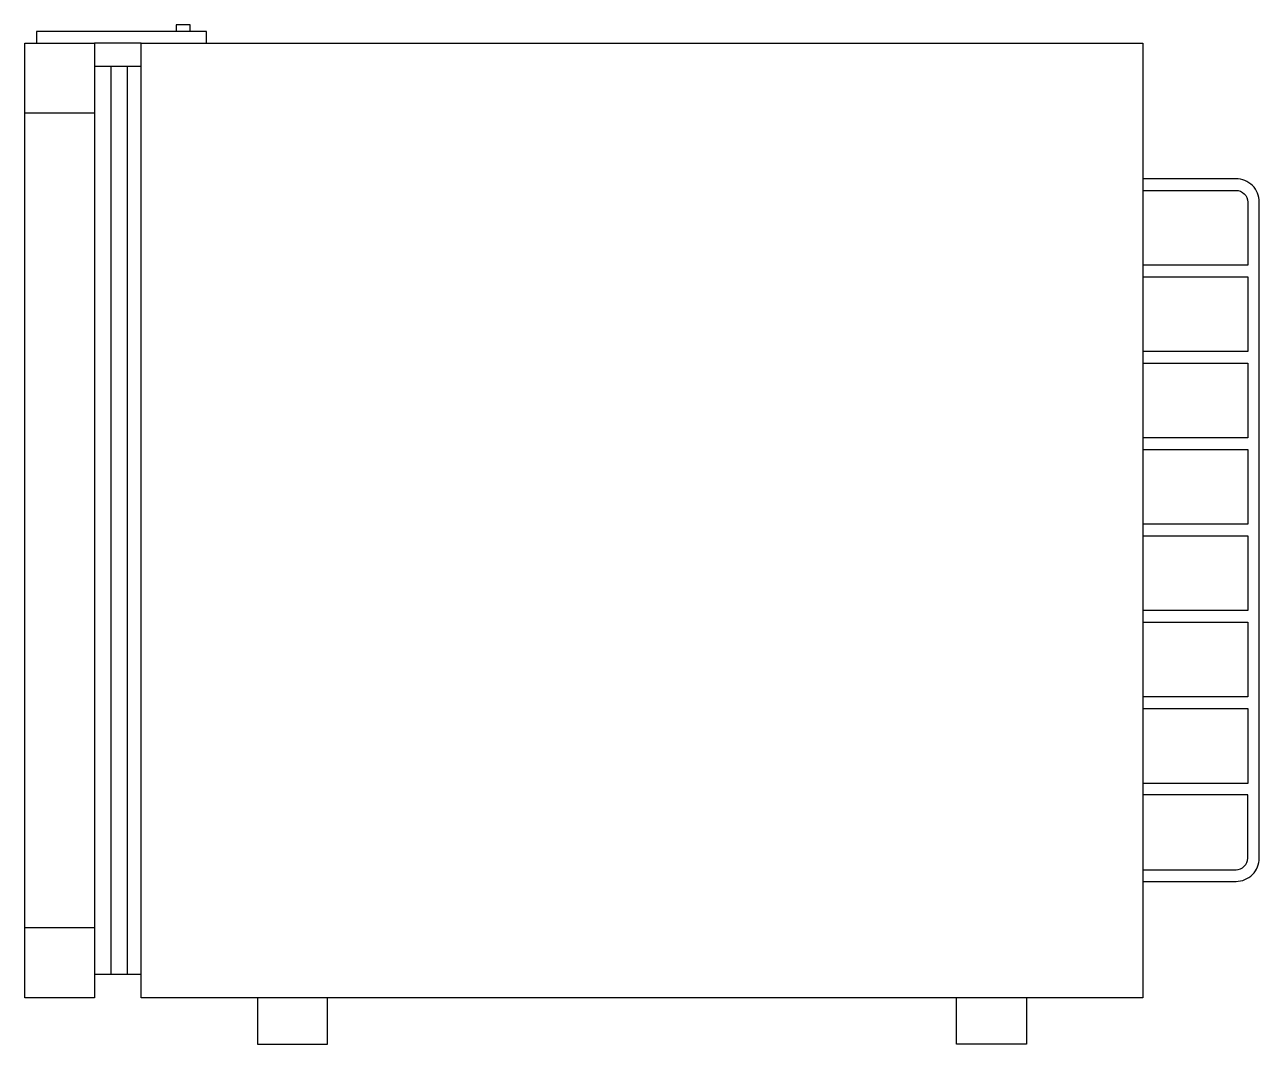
# Model space of a CAD drawing. Header units: millimetres. Extents: x -2993.476 to -2992.946, y 2881.362 to 2881.8.
import ezdxf

# ---------------------------------------------------------------- set-up
doc = ezdxf.new("R2010")
doc.units = ezdxf.units.MM
doc.header["$LTSCALE"] = 10
doc.layers.add('cozinha_geladeiras', color=2, linetype='Continuous')

msp = doc.modelspace()

# ---------------------------------------------------------------- linework, layer by layer
at = {"layer": 'cozinha_geladeiras'}
for p, q in [((-2993.47579, 2881.38198), (-2993.47579, 2881.79198)), ((-2993.47579, 2881.79198), (-2993.44579, 2881.79198)), ((-2993.44579, 2881.79198), (-2993.44579, 2881.38198)), ((-2993.42579, 2881.78198), (-2993.44579, 2881.78198)), ((-2993.44579, 2881.76198), (-2993.47579, 2881.76198)), ((-2993.44579, 2881.41198), (-2993.47579, 2881.41198)), ((-2993.42579, 2881.39198), (-2993.44579, 2881.39198)), ((-2993.44579, 2881.38198), (-2993.47579, 2881.38198))]:
    msp.add_line(p, q, dxfattribs=at)
at = {"layer": 'cozinha_geladeiras', "color": 1}
for p, q in [((-2993.42579, 2881.79198), (-2993.44579, 2881.79198)), ((-2993.43882, 2881.78198), (-2993.43882, 2881.39198)), ((-2993.43185, 2881.78198), (-2993.43185, 2881.39198))]:
    msp.add_line(p, q, dxfattribs=at)
for points in [[(-2993.39779, 2881.79198), (-2993.39779, 2881.79698), (-2993.47079, 2881.79698), (-2993.47079, 2881.79198)], [(-2993.40479, 2881.79698), (-2993.40479, 2881.79998), (-2993.41079, 2881.79998), (-2993.41079, 2881.79698)], [(-2992.99579, 2881.69168), (-2992.95079, 2881.69168), (-2992.95079, 2881.65958), (-2992.99579, 2881.65958)], [(-2992.99579, 2881.65458), (-2992.95079, 2881.65458), (-2992.95079, 2881.62248), (-2992.99579, 2881.62248)], [(-2992.99579, 2881.61748), (-2992.95079, 2881.61748), (-2992.95079, 2881.58538), (-2992.99579, 2881.58538)], [(-2992.99579, 2881.58038), (-2992.95079, 2881.58038), (-2992.95079, 2881.54828), (-2992.99579, 2881.54828)], [(-2992.99579, 2881.54328), (-2992.95079, 2881.54328), (-2992.95079, 2881.51118), (-2992.99579, 2881.51118)], [(-2992.99579, 2881.50618), (-2992.95079, 2881.50618), (-2992.95079, 2881.47408), (-2992.99579, 2881.47408)]]:
    msp.add_lwpolyline(points, dxfattribs=at)
at = {"layer": 'cozinha_geladeiras'}
msp.add_lwpolyline([(-2993.42579, 2881.38198), (-2993.42579, 2881.79198), (-2992.99579, 2881.79198), (-2992.99579, 2881.38198)], close=True, dxfattribs=at)
at = {"layer": 'cozinha_geladeiras', "color": 1}
for points in [[(-2992.99579, 2881.43198), (-2992.95579, 2881.43198, 0.414214), (-2992.94579, 2881.44198), (-2992.94579, 2881.72378, 0.414214), (-2992.95579, 2881.73378), (-2992.99579, 2881.73378)], [(-2992.99579, 2881.72878), (-2992.95579, 2881.72878, -0.414214), (-2992.95079, 2881.72378), (-2992.95079, 2881.69668), (-2992.99579, 2881.69668)], [(-2992.99579, 2881.43698), (-2992.95579, 2881.43698, 0.414214), (-2992.95079, 2881.44198), (-2992.95079, 2881.46908), (-2992.99579, 2881.46908)]]:
    msp.add_lwpolyline(points, format="xyb", dxfattribs=at)
at = {"layer": 'cozinha_geladeiras'}
for points in [[(-2993.37579, 2881.38198), (-2993.37579, 2881.36198), (-2993.34579, 2881.36198), (-2993.34579, 2881.38198)], [(-2993.04579, 2881.38198), (-2993.04579, 2881.36198), (-2993.07579, 2881.36198), (-2993.07579, 2881.38198)]]:
    msp.add_lwpolyline(points, dxfattribs=at)

doc.saveas('drawing.dxf')
